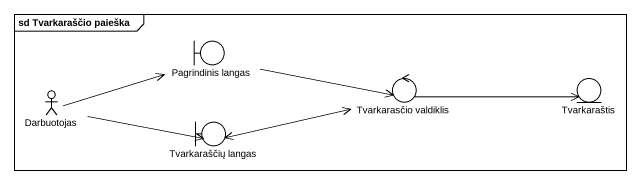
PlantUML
@startuml
mainframe sd Tvarkaraščio paieška
boundary "Pagrindinis langas" as Pagrindinis_langas
actor Darbuotojas
control "Tvarkarasčio valdiklis" as Tvarkarasčio_valdiklis
entity Tvarkaraštis
boundary "Tvarkaraščių langas" as Tvarkaraščių_langas
Pagrindinis_langas -right-> Tvarkarasčio_valdiklis
Darbuotojas -right-> Pagrindinis_langas
Darbuotojas -right-> Tvarkaraščių_langas
Tvarkarasčio_valdiklis -right-> Tvarkaraštis
Tvarkarasčio_valdiklis -left-> Tvarkaraščių_langas
Tvarkaraščių_langas -right-> Tvarkarasčio_valdiklis
@enduml
